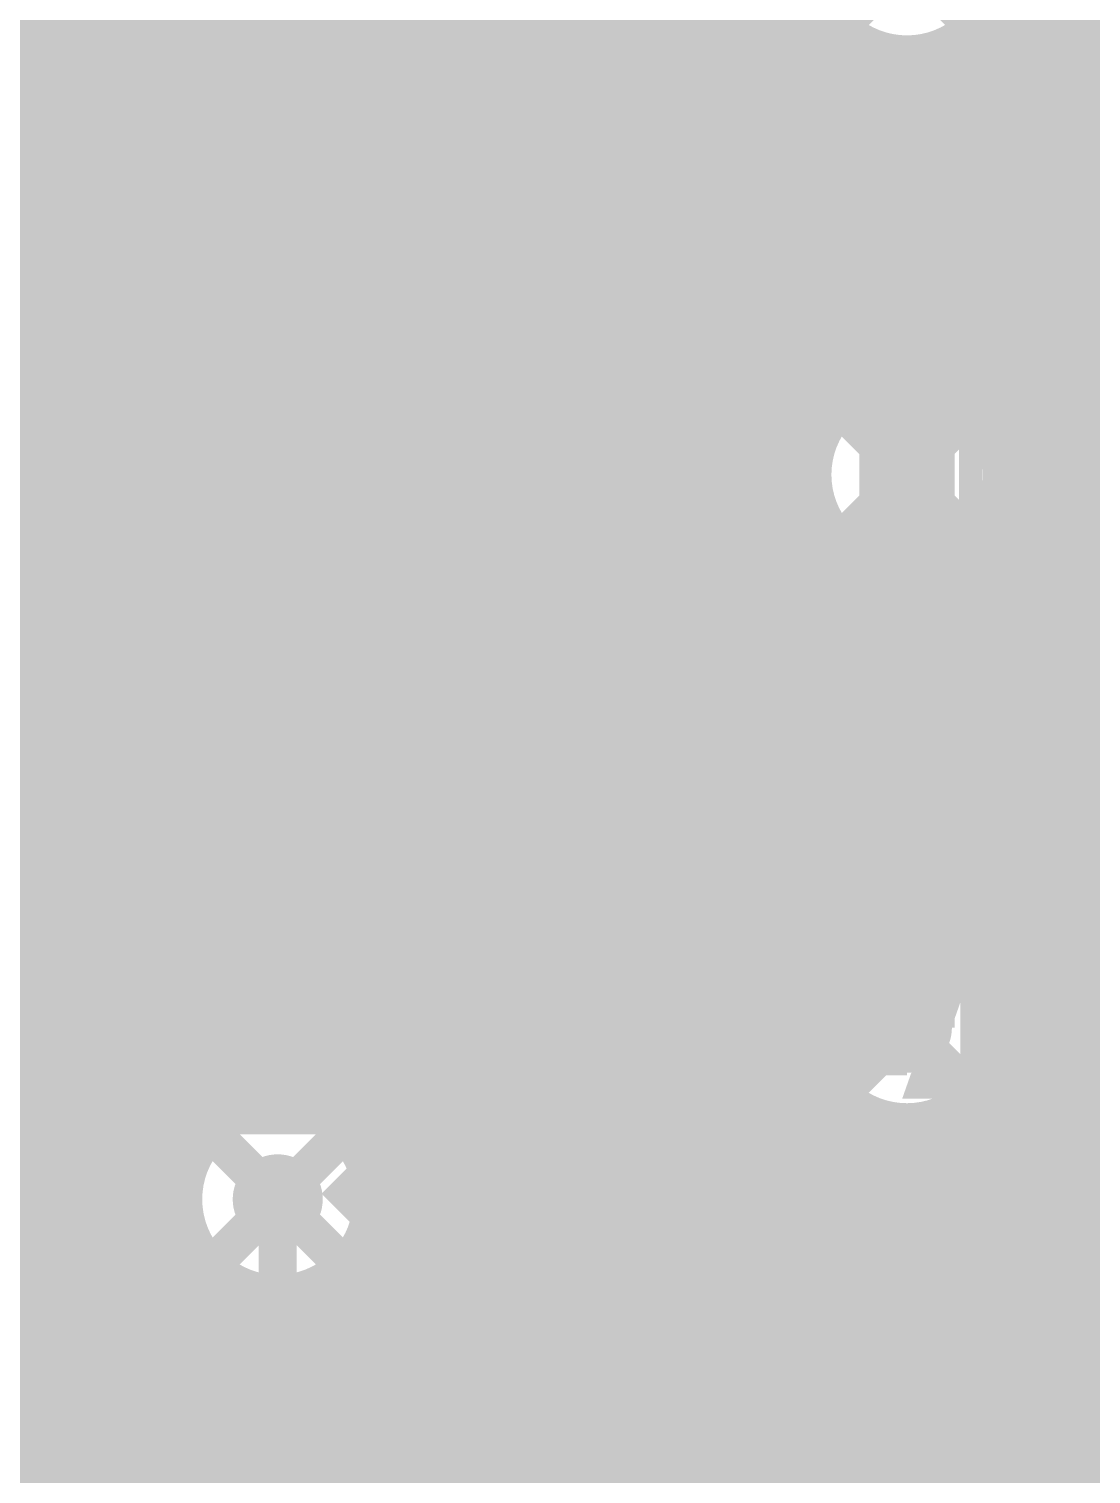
# Model space of a CAD drawing. Extents: x -3 to 92, y -53 to 125.
# Drawn here: x 60.19 to 67.27, y 29.54 to 39.16 of the extents above; entities that cross this region are included whole.
import ezdxf

# ---------------------------------------------------------------- set-up
doc = ezdxf.new("R2010")
doc.units = 0
doc.header["$MEASUREMENT"] = 0
doc.layers.get('0').update_dxf_attribs({"linetype": 'CONTINUOUS'})
for name, color, linetype in [('23-325-0_AST', 7, 'CONTINUOUS'), ('23-325-0_BOT', 7, 'CONTINUOUS'), ('23-325-0_DRD', 2, 'CONTINUOUS'), ('23-325-0_IN1', 4, 'CONTINUOUS'), ('23-325-0_IN2', 3, 'CONTINUOUS'), ('23-325-0_SMT', 10, 'CONTINUOUS'), ('23-325-0_SPT', 14, 'CONTINUOUS'), ('23-325-0_SST', 9, 'CONTINUOUS'), ('23-325-0_TOP', 12, 'CONTINUOUS'), ('THRUHOLE_TAP', 8, 'CONTINUOUS')]:
    doc.layers.add(name, color=color, linetype=linetype)

# ---------------------------------------------------------------- blocks, each defined once
blk = doc.blocks.new('OBLONG_51')
at = {"const_width": 0.65024}
blk.add_lwpolyline([(0, 0.50038), (0, -0.50038)], dxfattribs=at)
at = {"const_width": 0.32512}
for points in [[(-0.16256, 0.50038, 1), (0.16256, 0.50038, 1)], [(-0.16256, -0.50038, 1), (0.16256, -0.50038, 1)]]:
    blk.add_lwpolyline(points, format="xyb", close=True, dxfattribs=at)
blk = doc.blocks.new('ROUND_68')
at = {"const_width": 0.29972}
blk.add_lwpolyline([(-0.14986, 0, 1), (0.14986, 0, 1)], format="xyb", close=True, dxfattribs=at)
blk = doc.blocks.new('ROUND_78')
at = {"const_width": 0.29972}
blk.add_lwpolyline([(-0.14986, 0, 1), (0.14986, 0, 1)], format="xyb", close=True, dxfattribs=at)
blk = doc.blocks.new('ROUND_79')
at = {"const_width": 0.29972}
blk.add_lwpolyline([(-0.14986, 0, 1), (0.14986, 0, 1)], format="xyb", close=True, dxfattribs=at)
blk = doc.blocks.new('RECTANGLE_4')
blk.add_solid([(0.4826, 0.4064), (0.4826, -0.4064), (-0.4826, 0.4064), (-0.4826, -0.4064)])
blk = doc.blocks.new('RECTANGLE_5')
blk.add_solid([(0.63627, 0.51308), (0.63627, -0.51308), (-0.63627, 0.51308), (-0.63627, -0.51308)])
blk = doc.blocks.new('RECTANGLE_40')
blk.add_solid([(0.635, 0.508), (0.635, -0.508), (-0.635, 0.508), (-0.635, -0.508)])
blk = doc.blocks.new('ROUND_84')
at = {"const_width": 0.10033}
blk.add_lwpolyline([(-0.050164, 0, 1), (0.050164, 0, 1)], format="xyb", close=True, dxfattribs=at)

msp = doc.modelspace()

# ---------------------------------------------------------------- linework, layer by layer
at = {"layer": '23-325-0_AST', "const_width": 0.1524}
for points in [[(56.3499, 38.92042), (56.3499, 42.61612), (66.04, 42.61612), (66.8401, 41.81602), (66.8401, 38.92042), (56.3499, 38.92042)], [(59.4995, 35.7505), (59.4995, 32.8295), (61.1378, 32.8295), (61.1378, 35.7505), (59.4995, 35.7505)], [(61.4045, 35.7505), (61.4045, 32.8295), (63.0428, 32.8295), (63.0428, 35.7505), (61.4045, 35.7505)], [(63.3095, 35.7505), (63.3095, 32.8295), (64.9478, 32.8295), (64.9478, 35.7505), (63.3095, 35.7505)], [(65.2145, 35.7505), (65.2145, 32.8295), (66.8528, 32.8295), (66.8528, 35.7505), (65.2145, 35.7505)], [(67.1195, 35.7505), (67.1195, 32.8295), (68.7578, 32.8295), (68.7578, 35.7505), (67.1195, 35.7505)], [(60.7949, 35.23996), (59.7789, 35.49396), (59.7789, 35.15614)], [(62.1919, 35.19932), (62.1919, 35.45332), (62.36208, 35.49396), (62.53226, 35.49396), (62.6999, 35.45332), (62.6999, 35.19932), (62.53226, 35.15614), (62.36208, 35.15614), (61.6839, 35.32632)], [(64.2239, 35.45332), (64.05626, 35.49396), (63.88608, 35.49396), (63.7159, 35.45332), (63.7159, 35.19932), (63.88608, 35.15614), (64.05626, 35.15614), (64.2239, 35.19932), (64.2239, 35.45332), (64.39408, 35.49396), (64.56426, 35.49396), (64.7319, 35.45332), (64.7319, 35.19932), (64.56426, 35.15614), (64.39408, 35.15614), (64.2239, 35.19932)], [(66.5099, 35.15614), (66.34226, 35.07232), (66.17208, 35.02914), (65.83426, 35.02914), (65.66408, 35.07232), (65.4939, 35.15614), (65.4939, 35.23996), (65.66408, 35.32632), (65.83426, 35.36696), (66.17208, 35.36696), (66.34226, 35.32632), (66.5099, 35.23996), (66.5099, 35.15614)], [(60.62726, 34.47034), (60.7949, 34.55416), (60.7949, 34.72434), (60.62726, 34.80816), (60.45708, 34.80816), (60.11926, 34.64052), (59.7789, 34.80816), (59.7789, 34.47034)], [(62.53226, 34.47034), (62.6999, 34.55416), (62.6999, 34.72434), (62.53226, 34.80816), (62.36208, 34.80816), (62.02426, 34.64052), (61.6839, 34.80816), (61.6839, 34.47034)], [(64.56426, 34.47034), (64.7319, 34.55416), (64.7319, 34.72434), (64.56426, 34.80816), (64.39408, 34.80816), (64.05626, 34.64052), (63.7159, 34.80816), (63.7159, 34.47034)], [(66.17208, 34.68116), (66.17208, 34.34334), (65.4939, 34.51352), (65.4939, 34.59734), (66.5099, 34.59734)], [(60.7949, 34.12236), (60.7949, 33.95472)], [(62.6999, 34.12236), (62.6999, 33.95472)], [(64.7319, 34.12236), (64.7319, 33.95472)], [(60.7949, 34.03854), (59.7789, 34.03854), (59.94908, 33.95472)], [(62.6999, 34.03854), (61.6839, 34.03854), (61.85408, 33.95472)], [(64.7319, 34.03854), (63.7159, 34.03854), (63.88608, 33.95472)], [(68.4149, 34.03854), (67.3989, 34.03854), (67.56908, 33.95472)], [(66.5099, 33.91154), (65.4939, 33.91154), (65.66408, 33.82772)], [(66.5099, 33.99536), (66.5099, 33.82772)], [(60.2869, 33.18256), (60.2869, 33.43656), (60.11926, 33.52292), (59.94908, 33.52292), (59.7789, 33.43656), (59.7789, 33.18256), (60.7949, 33.18256)], [(60.2869, 33.39592), (60.7949, 33.52292)], [(62.1919, 33.18256), (62.1919, 33.43656), (62.02426, 33.52292), (61.85408, 33.52292), (61.6839, 33.43656), (61.6839, 33.18256), (62.6999, 33.18256)], [(62.1919, 33.39592), (62.6999, 33.52292)], [(64.2239, 33.18256), (64.2239, 33.43656), (64.05626, 33.52292), (63.88608, 33.52292), (63.7159, 33.43656), (63.7159, 33.18256), (64.7319, 33.18256)], [(64.2239, 33.39592), (64.7319, 33.52292)], [(66.0019, 33.05556), (66.0019, 33.30956), (65.83426, 33.39592), (65.66408, 33.39592), (65.4939, 33.30956), (65.4939, 33.05556), (66.5099, 33.05556)], [(66.0019, 33.26892), (66.5099, 33.39592)], [(65.151, 27.813), (60.579, 27.813), (60.579, 29.591), (60.833, 29.845), (60.579, 30.099), (60.579, 31.877), (65.151, 31.877), (65.151, 27.813)], [(65.151, 31.623), (66.929, 31.623), (66.929, 28.067), (65.151, 28.067), (65.151, 31.623)], [(67.056, 31.623), (68.834, 31.623), (68.834, 28.067), (67.056, 28.067), (67.056, 31.623)], [(66.36766, 30.26918), (66.5353, 30.38602), (66.5353, 30.62478), (66.36766, 30.74162), (66.19748, 30.74162), (65.85966, 30.5054), (65.5193, 30.74162), (65.5193, 30.26918)], [(63.22314, 30.29458), (63.22314, 29.8196), (62.54496, 30.29458), (62.37478, 30.29458), (62.20714, 30.23362), (62.20714, 29.87802), (62.37478, 29.8196)], [(66.0273, 29.43098), (66.0273, 29.78658), (65.85966, 29.90342), (65.68948, 29.90342), (65.5193, 29.78658), (65.5193, 29.43098), (66.5353, 29.43098)], [(66.0273, 29.72562), (66.5353, 29.90342)]]:
    msp.add_lwpolyline(points, dxfattribs=at)
at = {"layer": '23-325-0_BOT'}
for points, const_width in [([(66.8782, 55.42026), (66.8782, 22.733)], 0.254), ([(67.1068, 55.2831), (67.1068, 16.74622)], 0.254), ([(67.3354, 55.25008), (67.3354, 17.0307)], 0.254), ([(61.1632, 52.73548), (61.1632, 25.5524)], 0.254), ([(64.135, 50.292), (64.135, 21.45792)], 0.254), ([(63.9064, 50.0507), (63.9064, 21.41474)], 0.254), ([(63.6778, 49.8221), (63.6778, 21.2598)], 0.254), ([(63.4492, 49.5935), (63.4492, 31.09722)], 0.254), ([(61.3918, 47.74946), (61.3918, 31.8008)], 0.254), ([(61.6204, 47.59706), (61.6204, 31.95574)], 0.254), ([(61.849, 47.55388), (61.849, 31.99892)], 0.254), ([(62.0776, 47.59706), (62.0776, 31.95574)], 0.254), ([(60.9346, 46.70298), (60.9346, 29.23286)], 0.254), ([(65.278, 46.48962), (65.278, 15.98422)], 0.254), ([(64.3636, 46.3804), (64.3636, 21.41474)], 0.254), ([(60.706, 46.36008), (60.706, 32.77616)], 0.254), ([(65.0494, 46.29912), (65.0494, 15.8877)], 0.254), ([(60.2488, 46.23816), (60.2488, 33.23336)], 0.254), ([(60.4774, 46.25086), (60.4774, 33.00476)], 0.254), ([(64.5922, 46.25848), (64.5922, 21.2598)], 0.254), ([(64.8208, 46.23562), (64.8208, 15.60322)], 0.254), ([(60.452, 28.829), (60.452, 32.385), (58.928, 33.909), (58.928, 42.545)], 0.254), ([(62.3062, 40.81526), (62.3062, 31.8008)], 0.254), ([(63.2206, 40.8686), (63.2206, 31.3817)], 0.254), ([(62.992, 40.69842), (62.992, 31.47822)], 0.254), ([(62.5348, 40.6781), (62.5348, 31.39694)], 0.254), ([(62.7634, 40.64508), (62.7634, 31.4833)], 0.254), ([(66.6496, 39.46398), (66.6496, 36.41344)], 0.254), ([(65.5066, 39.28872), (65.5066, 36.56076)], 0.254), ([(65.70472, 39.0906), (59.3852, 39.0906)], 0.254), ([(65.7352, 39.07282), (65.7352, 36.7665)], 0.254), ([(77.94498, 39.0906), (66.37528, 39.0906)], 0.254), ([(66.421, 39.12108), (66.421, 36.71824)], 0.254), ([(65.9638, 38.99916), (65.9638, 36.83762)], 0.254), ([(66.1924, 39.01186), (66.1924, 36.82492)], 0.254), ([(77.79258, 38.862), (59.3852, 38.862)], 0.254), ([(77.7748, 38.6334), (59.3852, 38.6334)], 0.254), ([(77.7748, 38.4048), (59.3852, 38.4048)], 0.254), ([(68.78066, 38.1762), (59.3852, 38.1762)], 0.254), ([(68.62826, 37.9476), (59.3852, 37.9476)], 0.254), ([(68.58508, 37.719), (59.3852, 37.719)], 0.254), ([(68.62826, 37.4904), (59.3852, 37.4904)], 0.254), ([(68.78066, 37.2618), (59.3852, 37.2618)], 0.254), ([(69.08038, 37.0332), (59.3852, 37.0332)], 0.254), ([(65.82156, 36.8046), (59.3852, 36.8046)], 0.254), ([(69.0753, 36.8046), (66.25844, 36.8046)], 0.254), ([(65.51676, 36.576), (59.3852, 36.576)], 0.254), ([(69.0753, 36.576), (66.56324, 36.576)], 0.254), ([(66.04, 32.512), (66.04, 36.195)], 0.635), ([(65.41008, 36.3474), (59.3852, 36.3474)], 0.254), ([(69.0753, 36.3474), (66.66992, 36.3474)], 0.254), ([(65.3923, 36.195), (65.3923, 32.512)], 0.254), ([(66.6877, 36.195), (66.6877, 32.512)], 0.254), ([(65.3923, 36.1188), (59.3852, 36.1188)], 0.254), ([(69.0753, 36.1188), (66.6877, 36.1188)], 0.254), ([(65.3923, 35.8902), (59.3852, 35.8902)], 0.254), ([(69.0753, 35.8902), (66.6877, 35.8902)], 0.254), ([(65.3923, 35.6616), (59.3852, 35.6616)], 0.254), ([(69.0753, 35.6616), (66.6877, 35.6616)], 0.254), ([(65.3923, 35.433), (59.3852, 35.433)], 0.254), ([(69.0753, 35.433), (66.6877, 35.433)], 0.254), ([(65.3923, 35.2044), (59.3852, 35.2044)], 0.254), ([(69.0753, 35.2044), (66.6877, 35.2044)], 0.254), ([(65.3923, 34.9758), (59.3852, 34.9758)], 0.254), ([(69.0753, 34.9758), (66.6877, 34.9758)], 0.254), ([(65.3923, 34.7472), (59.3852, 34.7472)], 0.254), ([(69.0753, 34.7472), (66.6877, 34.7472)], 0.254), ([(65.3923, 34.5186), (59.3852, 34.5186)], 0.254), ([(69.0753, 34.5186), (66.6877, 34.5186)], 0.254), ([(65.3923, 34.29), (59.3852, 34.29)], 0.254), ([(69.0753, 34.29), (66.6877, 34.29)], 0.254), ([(59.3852, 34.09696), (60.77458, 32.70758)], 0.254), ([(65.3923, 34.0614), (59.42076, 34.0614)], 0.254), ([(69.0753, 34.0614), (66.6877, 34.0614)], 0.254), ([(65.3923, 33.8328), (59.64936, 33.8328)], 0.254), ([(69.0753, 33.8328), (66.6877, 33.8328)], 0.254), ([(65.3923, 33.6042), (59.87796, 33.6042)], 0.254), ([(69.0753, 33.6042), (66.6877, 33.6042)], 0.254), ([(65.3923, 33.3756), (60.10656, 33.3756)], 0.254), ([(69.0753, 33.3756), (66.6877, 33.3756)], 0.254), ([(65.3923, 33.147), (60.33516, 33.147)], 0.254), ([(69.0753, 33.147), (66.6877, 33.147)], 0.254), ([(65.3923, 32.9184), (60.56376, 32.9184)], 0.254), ([(69.0753, 32.9184), (66.6877, 32.9184)], 0.254), ([(65.3923, 32.6898), (60.79236, 32.6898)], 0.254), ([(69.0753, 32.6898), (66.6877, 32.6898)], 0.254), ([(65.39484, 32.4612), (60.90158, 32.4612)], 0.254), ([(69.0753, 32.4612), (66.68516, 32.4612)], 0.254), ([(60.9092, 32.385), (60.9092, 29.2608)], 0.254), ([(65.4558, 32.2326), (60.9092, 32.2326)], 0.254), ([(69.0753, 32.2326), (66.6242, 32.2326)], 0.254), ([(66.6496, 32.29356), (66.6496, 22.88794)], 0.254), ([(65.5066, 32.1437), (65.5066, 15.9893)], 0.254), ([(65.63868, 32.004), (60.9092, 32.004)], 0.254), ([(65.7352, 31.9405), (65.7352, 15.90294)], 0.254), ([(66.421, 31.98876), (66.421, 22.93112)], 0.254), ([(69.0753, 32.004), (66.44132, 32.004)], 0.254), ([(65.9638, 31.86938), (65.9638, 22.733)], 0.254), ([(66.1924, 31.88208), (66.1924, 22.88794)], 0.254), ([(61.3664, 31.7754), (60.9092, 31.7754)], 0.254), ([(69.0753, 31.7754), (62.32906, 31.7754)], 0.254), ([(61.24448, 31.5468), (60.9092, 31.5468)], 0.254), ([(69.0753, 31.5468), (62.45352, 31.5468)], 0.254), ([(61.22162, 31.3182), (60.9092, 31.3182)], 0.254), ([(69.0753, 31.3182), (63.2968, 31.3182)], 0.254), ([(61.28512, 31.0896), (60.9092, 31.0896)], 0.254), ([(69.0753, 31.0896), (63.45174, 31.0896)], 0.254), ([(61.3918, 30.93466), (61.3918, -4.572)], 0.254), ([(61.47562, 30.861), (60.9092, 30.861)], 0.254), ([(61.6204, 30.78226), (61.6204, 4.60248)], 0.254), ([(62.0776, 30.78226), (62.0776, 5.0546)], 0.254), ([(69.0753, 30.861), (63.49492, 30.861)], 0.254), ([(61.849, 30.73908), (61.849, 4.94538)], 0.254), ([(62.27826, 30.6324), (60.9092, 30.6324)], 0.254), ([(63.4492, 30.62478), (63.4492, -2.00914)], 0.254), ([(69.0753, 30.6324), (63.45174, 30.6324)], 0.254), ([(62.3062, 30.5689), (62.3062, 5.06984)], 0.254), ([(62.43066, 30.4038), (60.9092, 30.4038)], 0.254), ([(69.0753, 30.4038), (63.2968, 30.4038)], 0.254), ([(62.5348, 30.32506), (62.5348, 4.99618)], 0.254), ([(63.2206, 30.3403), (63.2206, -4.572)], 0.254), ([(62.7634, 30.2387), (62.7634, 4.78028)], 0.254), ([(62.992, 30.24378), (62.992, -4.572)], 0.254), ([(69.0753, 30.1752), (60.9092, 30.1752)], 0.254), ([(69.0753, 29.9466), (60.9092, 29.9466)], 0.254), ([(69.0753, 29.718), (60.9092, 29.718)], 0.254), ([(69.0753, 29.4894), (60.9092, 29.4894)], 0.254)]:
    msp.add_lwpolyline(points, dxfattribs=dict(at, const_width=const_width))
at = {"layer": '23-325-0_BOT', "const_width": 0.254}
for points in [[(65.41008, 39.624, 0.4142136), (66.04, 38.99408)], [(66.04, 38.99408, 0.4142136), (66.66992, 39.624)], [(66.04, 36.8427, 0.4142136), (65.3923, 36.195)], [(66.6877, 36.195, 0.4142136), (66.04, 36.8427)], [(60.9092, 32.385, 0.1989124), (60.77529, 32.70829)], [(65.3923, 32.512, 0.4142136), (66.04, 31.8643)], [(66.04, 31.8643, 0.4142136), (66.6877, 32.512)], [(61.849, 31.99892, 0.4142136), (61.21908, 31.369)], [(62.47892, 31.369, 0.4142136), (61.849, 31.99892)], [(62.865, 31.49092, 0.166419), (62.47897, 31.35878)], [(62.865, 31.49092, 0.166419), (62.47897, 31.35878)], [(63.49492, 30.861, 0.4142136), (62.865, 31.49092)], [(63.49492, 30.861, 0.4142136), (62.865, 31.49092)], [(61.21908, 31.369, 0.4142136), (61.849, 30.73908)], [(61.849, 30.73908, 0.1664179), (62.23503, 30.87122)], [(62.23508, 30.861, 0.4142136), (62.865, 30.23108)], [(62.23508, 30.861, 0.4142136), (62.865, 30.23108)], [(62.865, 30.23108, 0.4142136), (63.49492, 30.861)], [(62.865, 30.23108, 0.4142136), (63.49492, 30.861)]]:
    msp.add_lwpolyline(points, format="xyb", dxfattribs=at)
at = {"layer": '23-325-0_DRD', "const_width": 0.254}
for points in [[(66.675, 40.259), (65.405, 38.989)], [(66.675, 38.989), (65.405, 40.259)], [(66.675, 36.83), (65.405, 35.56)], [(66.675, 35.56), (65.405, 36.83)], [(66.675, 33.147), (65.405, 31.877)], [(66.675, 31.877), (65.405, 33.147)], [(62.484, 32.004), (61.214, 30.734)], [(62.484, 30.734), (61.214, 32.004)], [(63.5, 31.496), (62.23, 30.226)], [(63.5, 30.226), (62.23, 31.496)], [(63.5, 31.496), (62.23, 30.226)], [(63.5, 30.226), (62.23, 31.496)], [(63.5, 31.496), (62.23, 30.226)], [(63.5, 30.226), (62.23, 31.496)], [(61.087, 29.464), (59.817, 28.194)]]:
    msp.add_lwpolyline(points, dxfattribs=at)
at = {"layer": '23-325-0_IN1', "const_width": 0.254}
for points in [[(61.1378, 68.97878), (61.1378, 25.56256)], [(61.3664, 68.6943), (61.3664, 31.77286)], [(62.0522, 68.67906), (62.0522, 31.9659)], [(61.595, 68.59778), (61.595, 31.94558)], [(61.8236, 68.5927), (61.8236, 31.99892)], [(66.8528, 55.44566), (66.8528, -1.56464)], [(67.0814, 55.29326), (67.0814, 16.66748)], [(67.31, 55.25008), (67.31, 18.78584)], [(63.4238, 50.26406), (63.4238, -2.0574)], [(64.1096, 50.2793), (64.1096, 21.45792)], [(63.6524, 50.1777), (63.6524, 21.23186)], [(63.881, 50.18278), (63.881, 21.40458)], [(60.9092, 46.62678), (60.9092, 29.2608)], [(64.3382, 46.40326), (64.3382, 21.4249)], [(65.2526, 46.4566), (65.2526, -1.88976)], [(60.6806, 46.3423), (60.6806, 29.41574)], [(65.024, 46.28642), (65.024, -1.66624)], [(60.2234, 46.2407), (60.2234, 29.41574)], [(60.452, 46.24578), (60.452, 29.45892)], [(64.5668, 46.2661), (64.5668, 21.2852)], [(64.7954, 46.23308), (64.7954, -1.53924)], [(62.2808, 40.84066), (62.2808, 31.8262)], [(63.1952, 40.84066), (63.1952, -4.572)], [(62.5094, 40.68826), (62.5094, -4.572)], [(62.9666, 40.68826), (62.9666, -4.572)], [(62.738, 40.64508), (62.738, -4.572)], [(66.6242, 39.38778), (66.6242, 36.43122)], [(65.4812, 39.3319), (65.4812, 36.48456)], [(65.70472, 39.0906), (55.7403, 39.0906)], [(65.7098, 39.08806), (65.7098, 36.73094)], [(86.36, 39.0906), (66.37528, 39.0906)], [(66.3956, 39.1033), (66.3956, 36.7157)], [(65.9384, 39.0017), (65.9384, 36.8173)], [(66.167, 39.00678), (66.167, 36.81222)], [(86.36, 38.862), (55.73522, 38.862)], [(78.40472, 38.6334), (55.6387, 38.6334)], [(78.18882, 38.4048), (55.35422, 38.4048)], [(78.11516, 38.1762), (54.22138, 38.1762)], [(78.12786, 37.9476), (54.15788, 37.9476)], [(78.23708, 37.719), (53.96484, 37.719)], [(69.38772, 37.4904), (52.2732, 37.4904)], [(69.17182, 37.2618), (52.2732, 37.2618)], [(69.09816, 37.0332), (52.2732, 37.0332)], [(65.87998, 36.8046), (52.2732, 36.8046)], [(69.11086, 36.8046), (66.19748, 36.8046)], [(65.53708, 36.576), (52.2732, 36.576)], [(69.22008, 36.576), (66.54038, 36.576)], [(65.42786, 36.3474), (52.2732, 36.3474)], [(69.56298, 36.3474), (66.6496, 36.3474)], [(65.41516, 36.1188), (52.2732, 36.1188)], [(69.98716, 36.1188), (66.66484, 36.1188)], [(65.48882, 35.8902), (52.2732, 35.8902)], [(65.4812, 35.9029), (65.4812, 32.80156)], [(70.06082, 35.8902), (66.59118, 35.8902)], [(66.6242, 35.95878), (66.6242, 32.74822)], [(65.70472, 35.6616), (52.2732, 35.6616)], [(65.7098, 35.65906), (65.7098, 33.04794)], [(70.27672, 35.6616), (66.37528, 35.6616)], [(66.3956, 35.6743), (66.3956, 33.0327)], [(65.9384, 35.5727), (65.9384, 33.1343)], [(66.167, 35.57778), (66.167, 33.12922)], [(78.12278, 35.433), (52.2732, 35.433)], [(78.2193, 35.2044), (52.2732, 35.2044)], [(78.50378, 34.9758), (52.2732, 34.9758)], [(78.30566, 34.7472), (52.2732, 34.7472)], [(78.15326, 34.5186), (52.2732, 34.5186)], [(78.11008, 34.29), (52.2732, 34.29)], [(78.15326, 34.0614), (52.2732, 34.0614)], [(78.30566, 33.8328), (54.0512, 33.8328)], [(78.50378, 33.6042), (54.1909, 33.6042)], [(78.2193, 33.3756), (54.22392, 33.3756)], [(78.12278, 33.147), (54.17058, 33.147)], [(65.5574, 32.9184), (58.90006, 32.9184)], [(78.1177, 32.9184), (66.52006, 32.9184)], [(65.43548, 32.6898), (59.02452, 32.6898)], [(78.20406, 32.6898), (66.64452, 32.6898)], [(65.41262, 32.4612), (59.04738, 32.4612)], [(78.4479, 32.4612), (66.66738, 32.4612)], [(65.47612, 32.2326), (58.98388, 32.2326)], [(65.4812, 32.2199), (65.4812, -1.9558)], [(86.36, 32.2326), (66.60388, 32.2326)], [(66.6242, 32.27578), (66.6242, -1.4859)], [(65.66662, 32.004), (58.79084, 32.004)], [(65.7098, 31.97606), (65.7098, -1.7018)], [(66.3956, 31.9913), (66.3956, -1.4605)], [(86.36, 32.004), (66.41084, 32.004)], [(65.9384, 31.8897), (65.9384, -1.55956)], [(66.167, 31.89478), (66.167, -1.48336)], [(61.3664, 31.7754), (48.9712, 31.7754)], [(86.36, 31.7754), (62.32906, 31.7754)], [(61.24448, 31.5468), (48.9712, 31.5468)], [(86.36, 31.5468), (62.45352, 31.5468)], [(61.22162, 31.3182), (48.9712, 31.3182)], [(86.36, 31.3182), (62.47638, 31.3182)], [(61.28512, 31.0896), (48.9712, 31.0896)], [(86.36, 31.0896), (62.41288, 31.0896)], [(61.3664, 30.9626), (61.3664, -4.572)], [(62.2808, 30.90926), (62.2808, -4.572)], [(61.47562, 30.861), (48.9712, 30.861)], [(61.595, 30.79242), (61.595, -4.572)], [(62.0522, 30.7721), (62.0522, -4.572)], [(86.36, 30.861), (62.21984, 30.861)], [(61.8236, 30.73908), (61.8236, -4.572)], [(86.36, 30.6324), (48.9712, 30.6324)], [(86.36, 30.4038), (48.9712, 30.4038)], [(86.36, 30.1752), (48.93564, 30.1752)], [(86.36, 29.9466), (48.72228, 29.9466)], [(86.36, 29.718), (3.03022, 29.718)], [(86.36, 29.4894), (2.9337, 29.4894)]]:
    msp.add_lwpolyline(points, dxfattribs=at)
for points in [[(65.41008, 39.624, 0.4142136), (66.04, 38.99408)], [(66.04, 38.99408, 0.4142136), (66.66992, 39.624)], [(66.04, 36.82492, 0.4142136), (65.41008, 36.195)], [(66.66992, 36.195, 0.4142136), (66.04, 36.82492)], [(65.41008, 36.195, 0.4142136), (66.04, 35.56508)], [(66.04, 35.56508, 0.4142136), (66.66992, 36.195)], [(66.04, 33.14192, 0.4142136), (65.41008, 32.512)], [(66.66992, 32.512, 0.4142136), (66.04, 33.14192)], [(65.41008, 32.512, 0.4142136), (66.04, 31.88208)], [(66.04, 31.88208, 0.4142136), (66.66992, 32.512)], [(61.849, 31.99892, 0.4142136), (61.21908, 31.369)], [(62.47892, 31.369, 0.4142136), (61.849, 31.99892)], [(61.21908, 31.369, 0.4142136), (61.849, 30.73908)], [(61.849, 30.73908, 0.4142136), (62.47892, 31.369)], [(60.452, 29.45892, 0.4142136), (59.82208, 28.829)], [(61.08192, 28.829, 0.4142136), (60.452, 29.45892)]]:
    msp.add_lwpolyline(points, format="xyb", dxfattribs=at)
at = {"layer": '23-325-0_IN2'}
for points, const_width in [([(58.42, 32.512), (66.04, 32.512)], 0.635), ([(61.849, 31.369), (60.99048, 30.51048), (47.84852, 30.51048), (46.355, 32.004), (37.3634, 32.004)], 0.254)]:
    msp.add_lwpolyline(points, dxfattribs=dict(at, const_width=const_width))
at = {"layer": '23-325-0_SST', "const_width": 0.1524}
for points in [[(66.8401, 41.81602), (66.8401, 38.92042), (56.3499, 38.92042), (56.3499, 42.61612), (66.04, 42.61612), (66.8274, 41.81602), (66.8401, 41.81602)], [(68.00342, 38.84168), (68.17106, 38.96106), (68.17106, 39.19728), (68.00342, 39.31666), (67.83324, 39.31666), (67.49542, 39.0779), (67.15506, 39.31666), (67.15506, 38.84168)], [(68.17106, 38.35908), (67.15506, 38.35908), (67.32524, 38.2397)], [(67.66306, 37.28466), (67.66306, 37.64026), (67.49542, 37.7571), (67.32524, 37.7571), (67.15506, 37.64026), (67.15506, 37.28466), (68.17106, 37.28466)], [(60.5282, 36.13912), (60.64758, 35.96894), (60.8838, 35.96894), (61.00318, 36.13912), (61.00318, 36.30676), (60.76696, 36.64712), (61.00318, 36.98494), (60.5282, 36.98494)], [(61.48578, 35.96894), (61.84138, 36.98494), (61.3664, 36.98494)], [(63.6016, 35.84194), (63.6016, 36.85794), (63.48476, 36.68776)], [(62.52718, 36.34994), (62.88278, 36.34994), (63.00216, 36.52012), (63.00216, 36.68776), (62.88278, 36.85794), (62.52718, 36.85794), (62.52718, 35.84194)], [(64.0842, 36.01212), (64.20358, 35.84194), (64.4398, 35.84194), (64.55918, 36.01212), (64.55918, 36.17976), (64.32296, 36.52012), (64.55918, 36.85794), (64.0842, 36.85794)], [(65.33896, 36.34994), (65.39738, 36.52012), (65.39738, 36.68776), (65.33896, 36.85794), (64.98336, 36.85794), (64.9224, 36.68776), (64.9224, 36.52012), (64.98336, 36.34994), (65.33896, 36.34994), (65.39738, 36.17976), (65.39738, 36.01212), (65.33896, 35.84194), (64.98336, 35.84194), (64.9224, 36.01212), (64.9224, 36.17976), (64.98336, 36.34994)], [(66.46418, 36.34994), (66.81978, 36.34994), (66.93916, 36.52012), (66.93916, 36.68776), (66.81978, 36.85794), (66.46418, 36.85794), (66.46418, 35.84194)], [(62.82436, 36.34994), (63.00216, 35.84194)], [(66.76136, 36.34994), (66.93916, 35.84194)], [(60.16498, 35.96894), (59.92876, 35.96894)], [(63.72098, 35.84194), (63.48476, 35.84194)], [(59.4995, 35.7505), (59.4995, 32.8295), (61.1378, 32.8295), (61.1378, 35.7505), (59.4995, 35.7505)], [(61.4045, 35.7505), (61.4045, 32.8295), (63.0428, 32.8295), (63.0428, 35.7505), (61.4045, 35.7505)], [(63.3095, 35.7505), (63.3095, 32.8295), (64.9478, 32.8295), (64.9478, 35.7505), (63.3095, 35.7505)], [(65.2145, 35.7505), (65.2145, 32.8295), (66.8528, 32.8295), (66.8528, 35.7505), (65.2145, 35.7505)], [(67.1195, 35.7505), (67.1195, 32.8295), (68.7578, 32.8295), (68.7578, 35.7505), (67.1195, 35.7505)], [(61.8236, 31.90494), (61.8236, 32.92094), (61.70676, 32.75076)], [(65.6336, 31.77794), (65.6336, 32.79394), (65.51676, 32.62376)], [(60.74918, 32.41294), (61.10478, 32.41294), (61.22416, 32.58312), (61.22416, 32.75076), (61.10478, 32.92094), (60.74918, 32.92094), (60.74918, 31.90494)], [(62.3062, 32.07512), (62.42558, 31.90494), (62.6618, 31.90494), (62.78118, 32.07512), (62.78118, 32.24276), (62.54496, 32.58312), (62.78118, 32.92094), (62.3062, 32.92094)], [(63.20536, 32.41294), (63.56096, 32.41294), (63.61938, 32.24276), (63.61938, 32.07512), (63.56096, 31.90494), (63.20536, 31.90494), (63.1444, 32.07512), (63.1444, 32.24276), (63.38316, 32.92094)], [(64.55918, 32.28594), (64.91478, 32.28594), (65.03416, 32.45612), (65.03416, 32.62376), (64.91478, 32.79394), (64.55918, 32.79394), (64.55918, 31.77794)], [(66.59118, 32.11576), (66.1162, 32.11576), (66.35496, 32.79394), (66.4718, 32.79394), (66.4718, 31.77794)], [(67.1322, 31.77794), (67.01536, 31.94812), (66.9544, 32.11576), (66.9544, 32.45612), (67.01536, 32.62376), (67.1322, 32.79394), (67.25158, 32.79394), (67.37096, 32.62376), (67.42938, 32.45612), (67.42938, 32.11576), (67.37096, 31.94812), (67.25158, 31.77794), (67.1322, 31.77794)], [(61.04636, 32.41294), (61.22416, 31.90494)], [(64.85636, 32.28594), (65.03416, 31.77794)], [(61.94298, 31.90494), (61.70676, 31.90494)], [(65.151, 27.813), (65.151, 31.877), (60.579, 31.877), (60.579, 30.099), (60.833, 29.845), (60.579, 29.591), (60.579, 27.813), (65.151, 27.813)], [(65.75298, 31.77794), (65.51676, 31.77794)], [(65.151, 31.623), (65.151, 28.067), (66.929, 28.067), (66.929, 31.623), (65.151, 31.623)], [(67.056, 31.623), (67.056, 28.067), (68.834, 28.067), (68.834, 31.623), (67.056, 31.623)], [(66.11366, 30.52064), (66.11366, 30.16504), (66.2813, 30.04566), (66.45148, 30.04566), (66.62166, 30.16504), (66.62166, 30.52064), (65.60566, 30.52064)], [(66.11366, 30.22346), (65.60566, 30.04566)], [(65.7733, 29.68244), (65.60566, 29.56306), (65.60566, 29.32684), (65.7733, 29.20746), (65.94348, 29.20746), (66.2813, 29.44622), (66.62166, 29.20746), (66.62166, 29.68244)]]:
    msp.add_lwpolyline(points, dxfattribs=at)
at = {"layer": '23-325-0_TOP'}
for points, const_width in [([(64.77, 43.815), (64.77, 43.561), (67.183, 41.148), (67.183, 36.195), (66.04, 35.052), (66.04, 35.0012)], 0.254), ([(40.06342, 36.195), (40.06342, 34.48558), (40.513, 34.036), (50.292, 34.036), (51.562, 35.306), (53.213, 35.306), (56.896, 38.989), (65.405, 38.989), (65.913, 39.497), (66.04, 39.497), (66.04, 39.624)], 0.254), ([(66.04, 36.195), (66.04, 37.719)], 0.635), ([(60.96, 37.719), (60.96, 35.6362), (60.325, 35.0012)], 0.254), ([(62.23, 35.0012), (62.23, 35.306), (63.5, 36.576), (63.5, 37.719)], 0.254), ([(62.23, 36.5633), (62.23, 37.719)], 0.254), ([(64.135, 35.0012), (64.135, 35.814), (64.77, 36.449), (64.77, 37.719)], 0.254), ([(61.595, 37.0586), (61.595, 35.7378)], 0.254), ([(64.1096, 36.97986), (64.1096, 36.43376)], 0.254), ([(65.3923, 37.01542), (65.3923, 36.195)], 0.254), ([(62.9666, 36.83762), (62.9666, 36.68776)], 0.254), ([(61.4172, 36.74872), (61.4172, 35.7378)], 0.254), ([(61.722, 36.8046), (61.468, 36.8046)], 0.254), ([(63.03518, 36.75634), (62.0141, 35.7378)], 0.254), ([(62.992, 36.8046), (62.738, 36.8046)], 0.254), ([(62.738, 36.8046), (62.738, 36.45916)], 0.254), ([(63.9572, 36.74872), (63.9572, 36.576)], 0.254), ([(64.262, 36.8046), (64.008, 36.8046)], 0.254), ([(64.3128, 36.74872), (64.3128, 36.63696)], 0.254), ([(65.2272, 36.74872), (65.2272, 36.449)], 0.254), ([(65.2526, 36.77412), (65.2526, 35.7378)], 0.254), ([(65.3923, 36.8046), (65.278, 36.8046)], 0.254), ([(61.8236, 36.70554), (61.8236, 35.7378)], 0.254), ([(62.10046, 36.576), (61.4172, 36.576)], 0.254), ([(62.0522, 36.5887), (62.0522, 35.77336)], 0.254), ([(62.2808, 36.56584), (62.2808, 36.00196)], 0.254), ([(62.8523, 36.576), (62.357, 36.576)], 0.254), ([(62.5094, 36.62426), (62.5094, 36.23056)], 0.254), ([(64.3128, 36.63696), (63.81496, 36.14166)], 0.254), ([(64.2493, 36.576), (63.9572, 36.576)], 0.254), ([(65.3923, 36.576), (65.2272, 36.576)], 0.254), ([(62.6237, 36.3474), (61.4172, 36.3474)], 0.254), ([(63.881, 36.322), (63.881, 36.20516)], 0.254), ([(64.0207, 36.3474), (63.89624, 36.3474)], 0.254), ([(65.3923, 36.3474), (65.2145, 36.3474)], 0.254), ([(63.82258, 36.25342), (63.0428, 35.4711)], 0.254), ([(62.3951, 36.1188), (61.4172, 36.1188)], 0.254), ([(63.6524, 36.0807), (63.6524, 35.7378)], 0.254), ([(63.79464, 36.1188), (63.68796, 36.1188)], 0.254), ([(65.09258, 36.12642), (64.70396, 35.7378)], 0.254), ([(65.39738, 36.1188), (65.08496, 36.1188)], 0.254), ([(65.024, 36.0553), (65.024, 30.3022)], 0.254), ([(62.1665, 35.8902), (61.4172, 35.8902)], 0.254), ([(63.68288, 35.8902), (63.45936, 35.8902)], 0.254), ([(65.4685, 35.8902), (64.85636, 35.8902)], 0.254), ([(63.4238, 35.8521), (63.4238, 35.7378)], 0.254), ([(63.6778, 35.814), (63.6778, 35.7378)], 0.254), ([(64.7954, 35.8267), (64.7954, 35.7378)], 0.254), ([(65.4812, 35.86734), (65.4812, 35.7378)], 0.254), ([(61.4172, 35.7378), (61.4172, 35.6362)], 0.254), ([(62.0141, 35.7378), (61.4172, 35.7378)], 0.254), ([(63.6778, 35.7378), (63.3222, 35.7378)], 0.254), ([(63.3222, 35.7378), (63.3222, 34.3154)], 0.254), ([(64.9478, 35.7378), (64.70396, 35.7378)], 0.254), ([(64.9478, 35.7378), (64.9478, 34.3154)], 0.254), ([(65.2272, 35.7378), (65.2272, 34.3154)], 0.254), ([(65.58026, 35.7378), (65.2272, 35.7378)], 0.254), ([(61.4172, 35.6362), (61.4172, 34.3154)], 0.254), ([(63.1952, 35.6235), (63.1952, 31.6992)], 0.254), ([(63.3222, 35.6616), (63.23076, 35.6616)], 0.254), ([(65.2272, 35.6616), (64.9478, 35.6616)], 0.254), ([(67.1322, 35.4965), (66.8528, 35.2171)], 0.254), ([(67.1322, 35.4965), (67.1322, 34.3154)], 0.254), ([(61.3664, 35.42538), (61.3664, 31.77286)], 0.254), ([(61.4172, 35.433), (61.36894, 35.433)], 0.254), ([(63.0428, 35.4711), (63.0428, 34.3154)], 0.254), ([(63.3222, 35.433), (63.0428, 35.433)], 0.254), ([(65.2272, 35.433), (64.9478, 35.433)], 0.254), ([(67.1322, 35.433), (67.06616, 35.433)], 0.254), ([(67.0814, 35.4457), (67.0814, 31.70428)], 0.254), ([(61.28258, 35.31362), (61.1378, 35.1663)], 0.254), ([(61.4172, 35.2044), (61.17336, 35.2044)], 0.254), ([(63.3222, 35.2044), (63.0428, 35.2044)], 0.254), ([(65.2272, 35.2044), (64.9478, 35.2044)], 0.254), ([(66.8528, 35.2171), (66.8528, 31.70428)], 0.254), ([(66.8528, 35.2171), (66.8528, 34.3154)], 0.254), ([(67.1322, 35.2044), (66.8528, 35.2044)], 0.254), ([(61.1378, 35.1663), (61.1378, 34.3154)], 0.254), ([(61.1378, 35.1663), (61.1378, 30.6832)], 0.254), ([(61.4172, 34.9758), (61.1378, 34.9758)], 0.254), ([(63.3222, 34.9758), (63.0428, 34.9758)], 0.254), ([(65.2272, 34.9758), (64.9478, 34.9758)], 0.254), ([(67.1322, 34.9758), (66.8528, 34.9758)], 0.254), ([(61.4172, 34.7472), (61.1378, 34.7472)], 0.254), ([(63.3222, 34.7472), (63.0428, 34.7472)], 0.254), ([(65.2272, 34.7472), (64.9478, 34.7472)], 0.254), ([(67.1322, 34.7472), (66.8528, 34.7472)], 0.254), ([(61.4172, 34.5186), (61.1378, 34.5186)], 0.254), ([(63.3222, 34.5186), (63.0428, 34.5186)], 0.254), ([(65.2272, 34.5186), (64.9478, 34.5186)], 0.254), ([(67.1322, 34.5186), (66.8528, 34.5186)], 0.254), ([(61.4172, 34.29), (61.1378, 34.29)], 0.254), ([(61.1378, 34.2646), (61.1378, 32.8422)], 0.254), ([(61.4172, 34.3154), (61.4172, 34.2646)], 0.254), ([(61.4172, 34.2646), (61.4172, 32.8422)], 0.254), ([(63.0428, 34.3154), (63.0428, 34.2646)], 0.254), ([(63.3222, 34.29), (63.0428, 34.29)], 0.254), ([(63.0428, 34.2646), (63.0428, 32.8422)], 0.254), ([(63.3222, 34.3154), (63.3222, 34.2646)], 0.254), ([(63.3222, 34.2646), (63.3222, 32.8422)], 0.254), ([(64.9478, 34.3154), (64.9478, 34.2646)], 0.254), ([(65.2272, 34.29), (64.9478, 34.29)], 0.254), ([(64.9478, 34.2646), (64.9478, 32.8422)], 0.254), ([(65.2272, 34.3154), (65.2272, 34.2646)], 0.254), ([(65.2272, 34.2646), (65.2272, 32.8422)], 0.254), ([(67.1322, 34.29), (66.8528, 34.29)], 0.254), ([(66.8528, 34.2646), (66.8528, 32.8422)], 0.254), ([(67.1322, 34.3154), (67.1322, 34.2646)], 0.254), ([(67.1322, 34.2646), (67.1322, 32.8422)], 0.254), ([(61.4172, 34.0614), (61.1378, 34.0614)], 0.254), ([(63.3222, 34.0614), (63.0428, 34.0614)], 0.254), ([(65.2272, 34.0614), (64.9478, 34.0614)], 0.254), ([(67.1322, 34.0614), (66.8528, 34.0614)], 0.254), ([(61.4172, 33.8328), (61.1378, 33.8328)], 0.254), ([(63.3222, 33.8328), (63.0428, 33.8328)], 0.254), ([(65.2272, 33.8328), (64.9478, 33.8328)], 0.254), ([(67.1322, 33.8328), (66.8528, 33.8328)], 0.254), ([(59.5122, 33.5788), (60.325, 33.5788)], 0.254), ([(60.325, 32.8422), (60.325, 33.5788)], 0.254), ([(61.1378, 33.5788), (60.325, 33.5788)], 0.254), ([(61.4172, 33.6042), (61.1378, 33.6042)], 0.254), ([(61.4172, 33.5788), (62.23, 33.5788)], 0.254), ([(62.23, 32.8422), (62.23, 33.5788)], 0.254), ([(63.0428, 33.5788), (62.23, 33.5788)], 0.254), ([(63.3222, 33.6042), (63.0428, 33.6042)], 0.254), ([(63.3222, 33.5788), (64.135, 33.5788)], 0.254), ([(64.135, 32.8422), (64.135, 33.5788)], 0.254), ([(64.9478, 33.5788), (64.135, 33.5788)], 0.254), ([(65.2272, 33.6042), (64.9478, 33.6042)], 0.254), ([(65.2272, 33.5788), (66.04, 33.5788)], 0.254), ([(66.8528, 33.5788), (66.04, 33.5788)], 0.254), ([(67.1322, 33.6042), (66.8528, 33.6042)], 0.254), ([(67.1322, 33.5788), (67.945, 33.5788)], 0.254), ([(61.4172, 33.3756), (61.1378, 33.3756)], 0.254), ([(63.3222, 33.3756), (63.0428, 33.3756)], 0.254), ([(65.2272, 33.3756), (64.9478, 33.3756)], 0.254), ([(67.1322, 33.3756), (66.8528, 33.3756)], 0.254), ([(61.4172, 33.147), (61.1378, 33.147)], 0.254), ([(63.3222, 33.147), (63.0428, 33.147)], 0.254), ([(65.2272, 33.147), (64.9478, 33.147)], 0.254), ([(67.1322, 33.147), (66.8528, 33.147)], 0.254), ([(61.4172, 32.9184), (61.1378, 32.9184)], 0.254), ([(63.3222, 32.9184), (63.0428, 32.9184)], 0.254), ([(65.2272, 32.9184), (64.9478, 32.9184)], 0.254), ([(67.1322, 32.9184), (66.8528, 32.9184)], 0.254), ([(61.1378, 32.8422), (59.5122, 32.8422)], 0.254), ([(60.2234, 32.8422), (60.2234, 29.41574)], 0.254), ([(60.452, 32.8422), (60.452, 29.45892)], 0.254), ([(60.6806, 32.8422), (60.6806, 29.41574)], 0.254), ([(60.9092, 32.8422), (60.9092, 30.6832)], 0.254), ([(63.0428, 32.8422), (61.4172, 32.8422)], 0.254), ([(61.595, 32.8422), (61.595, 31.94558)], 0.254), ([(61.8236, 32.8422), (61.8236, 31.99892)], 0.254), ([(62.0522, 32.8422), (62.0522, 31.9659)], 0.254), ([(62.2808, 32.8422), (62.2808, 31.8262)], 0.254), ([(62.5094, 32.8422), (62.5094, 31.3817)], 0.254), ([(62.738, 32.8422), (62.738, 31.47822)], 0.254), ([(62.9666, 32.8422), (62.9666, 31.4833)], 0.254), ([(64.9478, 32.8422), (63.3222, 32.8422)], 0.254), ([(63.4238, 32.8422), (63.4238, 31.6992)], 0.254), ([(63.6524, 32.8422), (63.6524, 31.6992)], 0.254), ([(63.881, 32.8422), (63.881, 31.6992)], 0.254), ([(64.1096, 32.8422), (64.1096, 31.6992)], 0.254), ([(64.3382, 32.8422), (64.3382, 31.6992)], 0.254), ([(64.5668, 32.8422), (64.5668, 31.6992)], 0.254), ([(64.7954, 32.8422), (64.7954, 31.6992)], 0.254), ([(65.50406, 32.8422), (65.2272, 32.8422)], 0.254), ([(65.2526, 32.8422), (65.2526, 31.70428)], 0.254), ([(65.4812, 32.8422), (65.4812, 32.80156)], 0.254), ([(66.8528, 32.8422), (66.57594, 32.8422)], 0.254), ([(66.6242, 32.8422), (66.6242, 32.74822)], 0.254), ([(68.7578, 32.8422), (67.1322, 32.8422)], 0.254), ([(67.31, 32.8422), (67.31, 31.70428)], 0.254), ([(65.43548, 32.6898), (59.0677, 32.6898)], 0.254), ([(71.9328, 32.6898), (66.64452, 32.6898)], 0.254), ([(65.41262, 32.4612), (59.06516, 32.4612)], 0.254), ([(71.9328, 32.4612), (66.66738, 32.4612)], 0.254), ([(65.47612, 32.2326), (59.0042, 32.2326)], 0.254), ([(65.4812, 32.2199), (65.4812, 31.70428)], 0.254), ([(71.9328, 32.2326), (66.60388, 32.2326)], 0.254), ([(66.6242, 32.27578), (66.6242, 31.70428)], 0.254), ([(65.66662, 32.004), (58.82132, 32.004)], 0.254), ([(65.7098, 31.97606), (65.7098, 31.70428)], 0.254), ([(66.3956, 31.9913), (66.3956, 31.70428)], 0.254), ([(71.9328, 32.004), (66.41084, 32.004)], 0.254), ([(65.9384, 31.8897), (65.9384, 31.70428)], 0.254), ([(66.167, 31.89478), (66.167, 31.70428)], 0.254), ([(61.3664, 31.7754), (57.8612, 31.7754)], 0.254), ([(71.9328, 31.7754), (62.32906, 31.7754)], 0.254), ([(64.9732, 31.6992), (63.0428, 31.6992)], 0.254), ([(63.0428, 31.6992), (63.0428, 31.46552)], 0.254), ([(64.9732, 31.6992), (64.9732, 30.3022)], 0.254), ([(65.07226, 31.70428), (65.07226, 30.3022)], 0.254), ([(66.97726, 31.70428), (65.07226, 31.70428)], 0.254), ([(66.04, 31.70428), (66.04, 30.861)], 0.254), ([(67.00774, 31.70428), (66.97726, 31.70428)], 0.254), ([(68.88226, 31.70428), (67.00774, 31.70428)], 0.254), ([(61.24448, 31.5468), (59.8932, 31.5468)], 0.254), ([(63.0428, 31.5468), (62.45352, 31.5468)], 0.254), ([(65.07226, 31.5468), (64.9732, 31.5468)], 0.254), ([(61.722, 29.845), (61.849, 29.972), (61.849, 31.369)], 0.254), ([(61.22162, 31.3182), (59.8932, 31.3182)], 0.254), ([(65.07226, 31.3182), (64.9732, 31.3182)], 0.254), ([(61.28512, 31.0896), (59.8932, 31.0896)], 0.254), ([(65.07226, 31.0896), (64.9732, 31.0896)], 0.254), ([(61.3664, 30.9626), (61.3664, 30.6832)], 0.254), ([(61.3918, 30.93466), (61.3918, 30.6832)], 0.254), ([(61.3918, 30.861), (59.8932, 30.861)], 0.254), ([(62.865, 30.861), (64.008, 30.861)], 0.254), ([(64.008, 30.861), (62.865, 30.861)], 0.254), ([(64.008, 30.861), (62.865, 30.861)], 0.254), ([(64.008, 28.829), (64.008, 29.464), (64.389, 29.845), (66.929, 29.845), (67.945, 30.861)], 0.254), ([(65.07226, 30.861), (64.9732, 30.861)], 0.254), ([(61.3918, 30.6832), (60.7568, 30.6832)], 0.254), ([(60.7568, 30.6832), (60.7568, 29.38018)], 0.254), ([(60.7568, 30.6324), (59.8932, 30.6324)], 0.254), ([(65.07226, 30.6324), (64.9732, 30.6324)], 0.254), ([(60.7568, 30.4038), (59.8932, 30.4038)], 0.254), ([(65.07226, 30.4038), (64.9732, 30.4038)], 0.254), ([(65.07226, 30.3022), (64.9732, 30.3022)], 0.254), ([(60.7568, 30.1752), (59.8932, 30.1752)], 0.254), ([(60.7568, 29.9466), (59.5503, 29.9466)], 0.254), ([(64.135, 26.7462), (63.8048, 26.7462), (61.722, 28.829), (61.722, 29.845)], 0.254), ([(60.7568, 29.718), (59.54522, 29.718)], 0.254), ([(60.7568, 29.4894), (59.8932, 29.4894)], 0.254)]:
    msp.add_lwpolyline(points, dxfattribs=dict(at, const_width=const_width))
at = {"layer": '23-325-0_TOP', "const_width": 0.254}
for points in [[(61.4172, 36.74872, 0.1389426), (61.59574, 37.05841)], [(61.595, 37.0586, 0.3436255), (62.23, 36.5633)], [(62.23, 36.5633, 0.3436257), (62.865, 37.0586)], [(62.865, 37.0586, 0.1347568), (63.03568, 36.75684)], [(63.9572, 36.74872, 0.1389426), (64.13574, 37.05841)], [(64.135, 37.0586, 0.1389425), (64.31333, 36.74927)], [(65.2272, 36.74872, 0.1214613), (65.39324, 37.01511)], [(63.82258, 36.25342, 0.1989124), (63.9562, 36.576)], [(63.82258, 36.25342, 0.1989124), (63.9562, 36.576)], [(65.09258, 36.12642, 0.1989124), (65.2262, 36.449)], [(65.09258, 36.12642, 0.1989124), (65.2262, 36.449)], [(65.3923, 36.195, 0.1981924), (65.58074, 35.73828)], [(63.81242, 36.13658, 0.1989124), (63.6788, 35.814)], [(61.28258, 35.31362, 0.1989124), (61.4162, 35.6362)], [(65.50406, 32.8422, 0.1389295), (65.41051, 32.512)], [(66.66992, 32.512, 0.1389292), (66.5763, 32.84242)], [(65.41008, 32.512, 0.4142136), (66.04, 31.88208)], [(66.04, 31.88208, 0.4142136), (66.66992, 32.512)], [(61.849, 31.99892, 0.4142136), (61.21908, 31.369)], [(62.47892, 31.369, 0.4142136), (61.849, 31.99892)], [(62.865, 31.49092, 0.166419), (62.47897, 31.35878)], [(62.865, 31.49092, 0.166419), (62.47897, 31.35878)], [(63.0428, 31.46552, 0.071635), (62.865, 31.49112)], [(63.0428, 31.46552, 0.071635), (62.865, 31.49112)], [(61.21908, 31.369, 0.1922579), (61.39231, 30.93514)], [(60.452, 29.45892, 0.1922585), (60.01814, 29.28569)], [(60.7568, 29.38018, 0.1269607), (60.452, 29.45884)]]:
    msp.add_lwpolyline(points, format="xyb", dxfattribs=at)

# ---------------------------------------------------------------- block references
at = {"layer": '23-325-0_AST'}
for p in [(60.96, 37.719), (62.23, 37.719), (63.5, 37.719), (64.77, 37.719), (66.04, 37.719)]:
    msp.add_blockref('OBLONG_51', p, dxfattribs=at)
at = {"layer": '23-325-0_BOT'}
for p in [(66.04, 36.195), (66.04, 32.512), (61.849, 31.369), (62.865, 30.861)]:
    msp.add_blockref('ROUND_68', p, dxfattribs=at)
at = {"layer": '23-325-0_IN1'}
for name, p in [('ROUND_78', (66.04, 36.195)), ('ROUND_78', (66.04, 32.512)), ('ROUND_79', (61.849, 31.369)), ('ROUND_78', (62.865, 30.861))]:
    msp.add_blockref(name, p, dxfattribs=at)
at = {"layer": '23-325-0_IN2'}
for name, p in [('ROUND_68', (66.04, 36.195)), ('ROUND_68', (66.04, 32.512)), ('ROUND_68', (61.849, 31.369)), ('ROUND_78', (62.865, 30.861))]:
    msp.add_blockref(name, p, dxfattribs=at)
at = {"layer": '23-325-0_SMT'}
for name, p in [('OBLONG_51', (60.96, 37.719)), ('OBLONG_51', (62.23, 37.719)), ('OBLONG_51', (63.5, 37.719)), ('OBLONG_51', (64.77, 37.719)), ('OBLONG_51', (66.04, 37.719)), ('RECTANGLE_4', (60.325, 35.0012)), ('RECTANGLE_4', (62.23, 35.0012)), ('RECTANGLE_4', (64.135, 35.0012)), ('RECTANGLE_4', (66.04, 35.0012)), ('RECTANGLE_4', (60.325, 33.5788)), ('RECTANGLE_4', (62.23, 33.5788)), ('RECTANGLE_4', (64.135, 33.5788)), ('RECTANGLE_4', (66.04, 33.5788)), ('RECTANGLE_40', (64.008, 30.861)), ('RECTANGLE_5', (66.04, 30.861)), ('RECTANGLE_40', (61.722, 29.845))]:
    msp.add_blockref(name, p, dxfattribs=at)
at = {"layer": '23-325-0_SPT'}
for name, p in [('OBLONG_51', (60.96, 37.719)), ('OBLONG_51', (62.23, 37.719)), ('OBLONG_51', (63.5, 37.719)), ('OBLONG_51', (64.77, 37.719)), ('OBLONG_51', (66.04, 37.719)), ('RECTANGLE_4', (60.325, 35.0012)), ('RECTANGLE_4', (62.23, 35.0012)), ('RECTANGLE_4', (64.135, 35.0012)), ('RECTANGLE_4', (66.04, 35.0012)), ('RECTANGLE_4', (60.325, 33.5788)), ('RECTANGLE_4', (62.23, 33.5788)), ('RECTANGLE_4', (64.135, 33.5788)), ('RECTANGLE_4', (66.04, 33.5788)), ('RECTANGLE_40', (64.008, 30.861)), ('RECTANGLE_5', (66.04, 30.861)), ('RECTANGLE_40', (61.722, 29.845))]:
    msp.add_blockref(name, p, dxfattribs=at)
at = {"layer": '23-325-0_TOP'}
for name, p in [('OBLONG_51', (60.96, 37.719)), ('OBLONG_51', (62.23, 37.719)), ('OBLONG_51', (63.5, 37.719)), ('OBLONG_51', (64.77, 37.719)), ('OBLONG_51', (66.04, 37.719)), ('ROUND_68', (66.04, 36.195)), ('RECTANGLE_4', (60.325, 35.0012)), ('RECTANGLE_4', (62.23, 35.0012)), ('RECTANGLE_4', (64.135, 35.0012)), ('RECTANGLE_4', (66.04, 35.0012)), ('RECTANGLE_4', (60.325, 33.5788)), ('RECTANGLE_4', (62.23, 33.5788)), ('RECTANGLE_4', (64.135, 33.5788)), ('RECTANGLE_4', (66.04, 33.5788)), ('ROUND_68', (66.04, 32.512)), ('ROUND_68', (61.849, 31.369)), ('RECTANGLE_40', (64.008, 30.861)), ('RECTANGLE_5', (66.04, 30.861)), ('ROUND_68', (62.865, 30.861)), ('RECTANGLE_40', (61.722, 29.845))]:
    msp.add_blockref(name, p, dxfattribs=at)
at = {"layer": 'THRUHOLE_TAP'}
for p in [(66.04, 36.195), (66.04, 32.512), (61.849, 31.369), (62.865, 30.861)]:
    msp.add_blockref('ROUND_84', p, dxfattribs=at)

doc.saveas('drawing.dxf')
